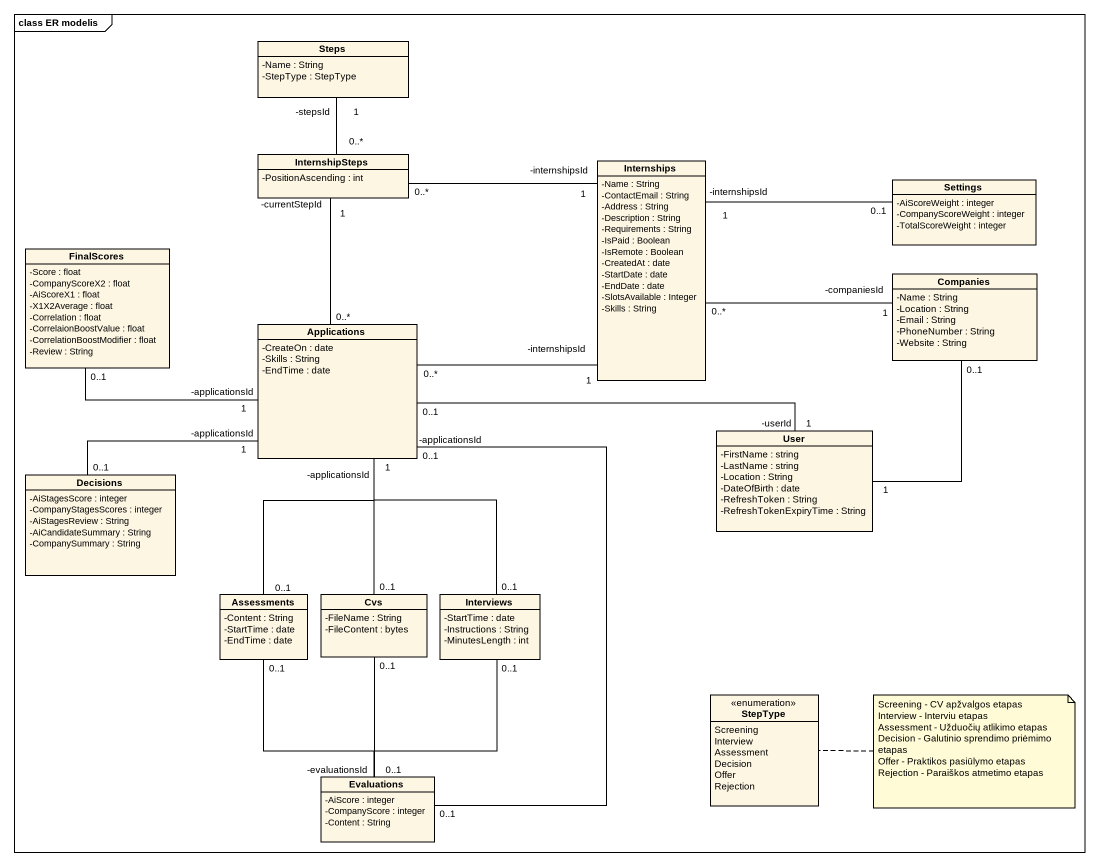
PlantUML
@startuml
mainframe class ER modelis
hide circle
hide empty members
skinparam classAttributeIconSize 0
class Steps {
  -Name : String
  -StepType : StepType
}
class InternshipSteps {
  -PositionAscending : int
}
class Internships {
  -Name : String
  -ContactEmail : String
  -Address : String
  -Description : String
  -Requirements : String
  -IsPaid : Boolean
  -IsRemote : Boolean
  -CreatedAt : date
  -StartDate : date
  -EndDate : date
  -SlotsAvailable : Integer
  -Skills : String
}
class Settings {
  -AiScoreWeight : integer
  -CompanyScoreWeight : integer
  -TotalScoreWeight : integer
}
class FinalScores {
  -Score : float
  -CompanyScoreX2 : float
  -AiScoreX1 : float
  -X1X2Average : float
  -Correlation : float
  -CorrelaionBoostValue : float
  -CorrelationBoostModifier : float
  -Review : String
}
class Companies {
  -Name : String
  -Location : String
  -Email : String
  -PhoneNumber : String
  -Website : String
}
class Applications {
  -CreateOn : date
  -Skills : String
  -EndTime : date
}
class User {
  -FirstName : string
  -LastName : string
  -Location : String
  -DateOfBirth : date
  -RefreshToken : String
  -RefreshTokenExpiryTime : String
}
class Decisions {
  -AiStagesScore : integer
  -CompanyStagesScores : integer
  -AiStagesReview : String
  -AiCandidateSummary : String
  -CompanySummary : String
}
class Assessments {
  -Content : String
  -StartTime : date
  -EndTime : date
}
class Cvs {
  -FileName : String
  -FileContent : bytes
}
class Interviews {
  -StartTime : date
  -Instructions : String
  -MinutesLength : int
}
enum StepType {
  Screening
  Interview
  Assessment
  Decision
  Offer
  Rejection
}
class Evaluations {
  -AiScore : integer
  -CompanyScore : integer
  -Content : String
}
InternshipSteps "0..*" -up- "-stepsId\n1" Steps
InternshipSteps "0..*" -right- "-internshipsId\n1" Internships
InternshipSteps "1\n-currentStepId" -- "0..*" Applications
Internships "0..*" -right- "1\n-companiesId" Companies
Internships "1\n-internshipsId" -left- "0..*" Applications
Settings "0..1" -left- "1\n-internshipsId" Internships
FinalScores "0..1" -right- "1\n-applicationsId" Applications
User "1" -up- "0..1" Companies
User "-userId\n1" -left- "0..1" Applications
Decisions "0..1" -right- "-applicationsId\n1" Applications
Assessments "0..1" -up- "-applicationsId" Applications
Cvs "0..1" -up- Applications
Cvs "0..1" -- "0..1\n-evaluationsId" Evaluations
Interviews "0..1" -up- "1" Applications
Interviews "0..1" -- Evaluations
Evaluations "0..1" -up- "0..1\n-applicationsId" Applications
Evaluations -up- "0..1" Assessments
note right of StepType
  Screening - CV apžvalgos etapas
  Interview - Interviu etapas
  Assessment - Užduočių atlikimo etapas
  Decision - Galutinio sprendimo priėmimo etapas
  Offer - Praktikos pasiūlymo etapas
  Rejection - Paraiškos atmetimo etapas
end note
@enduml
